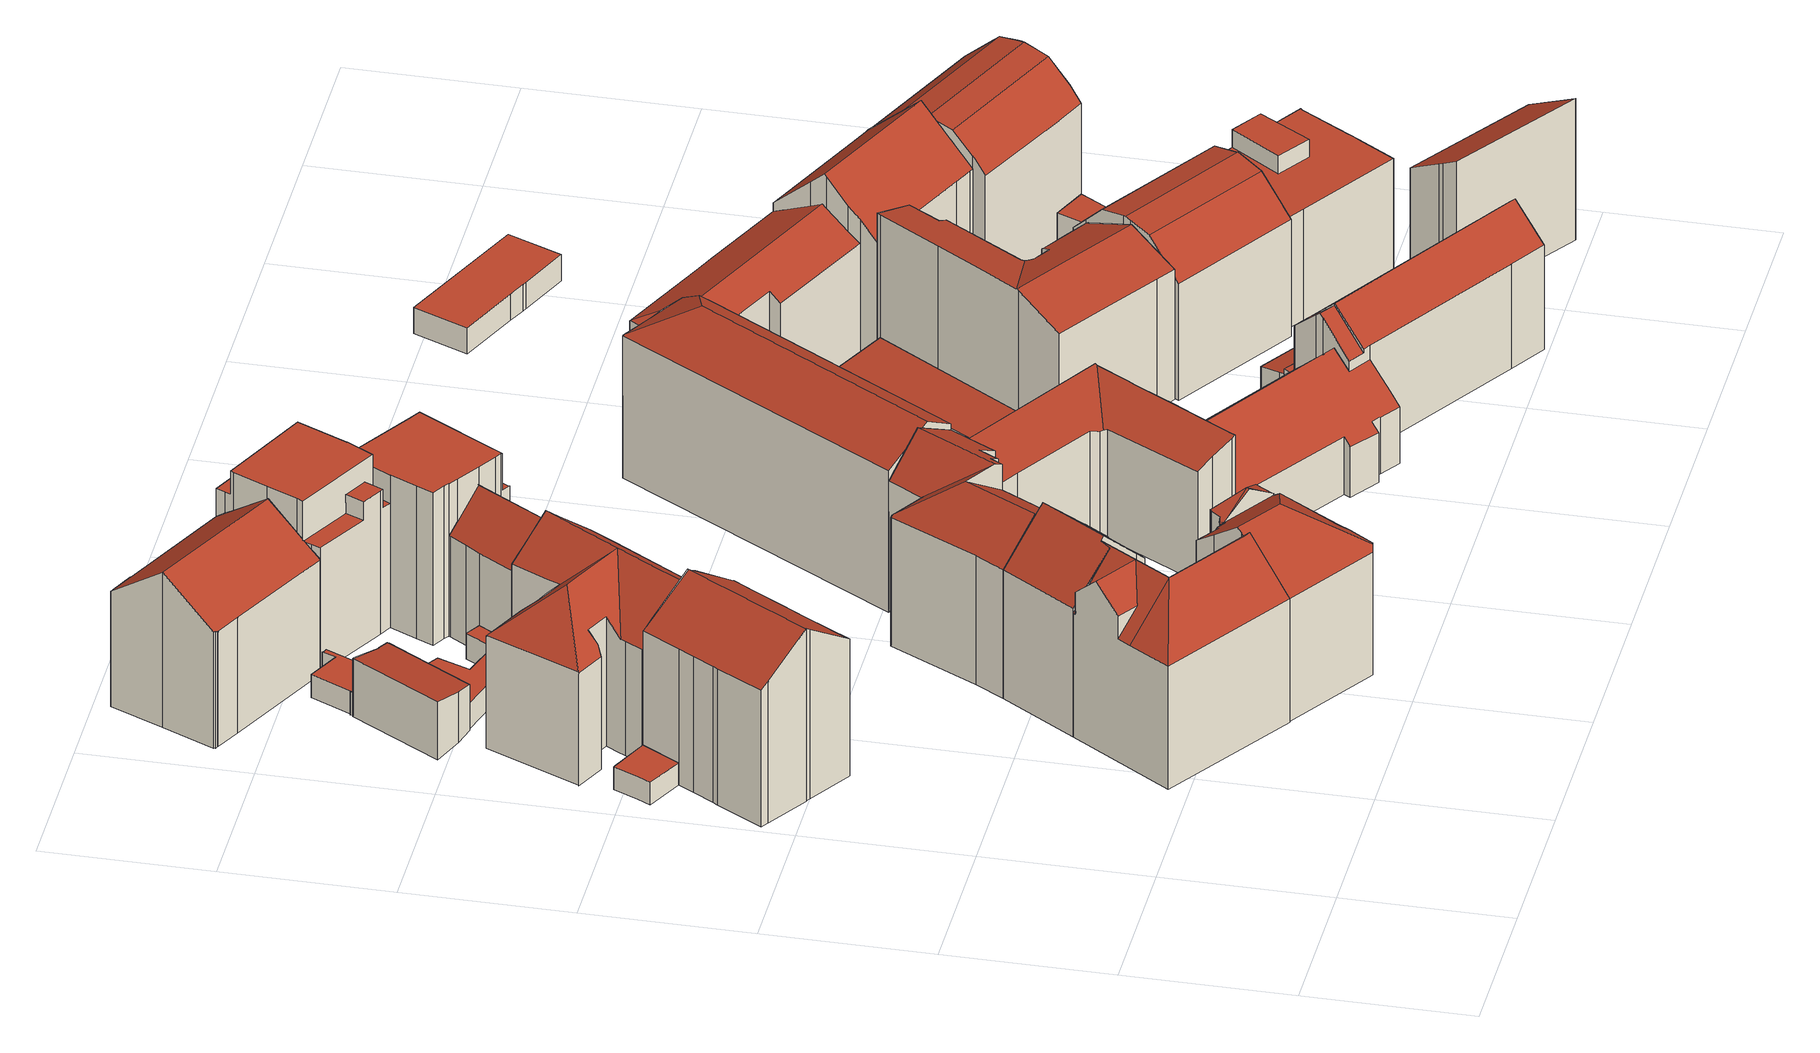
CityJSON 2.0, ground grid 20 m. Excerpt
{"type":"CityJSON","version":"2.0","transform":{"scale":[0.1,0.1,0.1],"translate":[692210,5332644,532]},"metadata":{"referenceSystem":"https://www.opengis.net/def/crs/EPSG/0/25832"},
"CityObjects":{
"building1":{"type":"Building","attributes":{"Gemeindeschluessel":"09162000","HoeheDach":"536.441","HoeheGrund":"533.520","Methode":"1000","NiedrigsteTraufeDesGebaeudes":"536.441","Geometrietyp2DReferenz":"3000","function":"31001_2000","roofType":"1000","measuredHeight":2.92},"geometry":[{"type":"MultiSurface","lod":"2","boundaries":[[[0,1,2,3]],[[2,1,4,5,6,7]],[[7,6,5,8,9,10]],[[3,10,9,8,11,0]],[[4,1,0,11,8,5]],[[3,2,7,10]]],"semantics":{"surfaces":[{"type":"WallSurface"},{"type":"RoofSurface"},{"type":"GroundSurface"}],"values":[0,1,0,2,0,0]}}]},
"building2":{"type":"Building","attributes":{"Gemeindeschluessel":"09162000","HoeheDach":"555.817","HoeheGrund":"533.530","Methode":"1000","NiedrigsteTraufeDesGebaeudes":"550.987","Geometrietyp2DReferenz":"3000","function":"31001_9998","roofType":"3100","measuredHeight":22.29,"storeysAboveGround":6},"geometry":[{"type":"MultiSurface","lod":"2","boundaries":[[[12,13,14,15]],[[16,17,18,19,20,21,22,23,24,12,15,25,3,0,26,27,28,29,30,31,32,33]],[[34,35,36,30,29,28,27,37]],[[23,38,39,24]],[[40,41,42,43,44,45,46,47,48,36,35,49]],[[24,39,13,12]],[[30,36,48,31]],[[17,16,33,46,45,44]],[[22,21,40,49,38,23]],[[20,41,40,21]],[[19,42,41,20]],[[38,49,35,34,37,50,51,52,53,14,13,39]],[[47,46,33,32,31,48]],[[15,14,53,25]],[[17,44,43,18]],[[3,52,51,0]],[[50,37,27,26,0,51]],[[25,53,52,3]],[[18,43,42,19]]],"semantics":{"surfaces":[{"type":"WallSurface"},{"type":"GroundSurface"},{"type":"RoofSurface"}],"values":[0,1,0,0,2,0,0,0,0,0,0,2,0,0,0,0,0,0,0]}}]},
"building3":{"type":"Building","attributes":{"Gemeindeschluessel":"09162000","HoeheDach":"555.339","HoeheGrund":"533.530","Methode":"2000","NiedrigsteTraufeDesGebaeudes":"549.360","Geometrietyp2DReferenz":"3000","function":"31001_9998","roofType":"3100","measuredHeight":21.81,"storeysAboveGround":4},"geometry":[{"type":"MultiSurface","lod":"2","boundaries":[[[54,55,56,57,58,59]],[[60,61,56,55]],[[62,63,64,65,66]],[[67,68,69,70,71,72,73,60,55,54,74,75,76,77,78,79]],[[59,58,80]],[[58,57,81,80]],[[82,83,84,85,86,87,88,89,90,91,65]],[[72,84,83,73]],[[71,85,84,72]],[[92,93,94,95,96,97,98,81,65,64,63,99]],[[54,59,98,97,74]],[[67,99,63,68]],[[86,100,87]],[[75,96,95,76]],[[76,95,94,77]],[[78,93,92,79]],[[88,87,100,101]],[[68,63,62,69]],[[74,97,96,75]],[[65,91,66]],[[69,62,66,70]],[[77,94,93,78]],[[80,81,98,59]],[[89,102,90]],[[92,99,67,79]],[[82,65,81,57,56,61]],[[70,66,91,90,102,101,100,86,85,71]],[[89,88,101,102]],[[60,73,83,82,61]]],"semantics":{"surfaces":[{"type":"WallSurface"},{"type":"RoofSurface"},{"type":"GroundSurface"}],"values":[0,0,1,2,1,0,1,0,0,1,0,0,0,0,0,0,1,0,0,1,0,0,0,0,0,1,0,1,0]}}]},
"building4":{"type":"Building","attributes":{"Gemeindeschluessel":"09162000","HoeheDach":"553.678","HoeheGrund":"533.370","Methode":"2000","NiedrigsteTraufeDesGebaeudes":"547.894","Geometrietyp2DReferenz":"3000","function":"31001_1000","roofType":"3100","measuredHeight":20.31,"storeysAboveGround":4},"geometry":[{"type":"MultiSurface","lod":"2","boundaries":[[[103,104,105,106,107,108,109,110]],[[111,112,113]],[[114,115,116,117]],[[118,119,120,121]],[[122,123,103,110]],[[124,125,119,118,126,127]],[[111,128,129,130,131,132,116,115,133,134,112]],[[135,136,137,138,139,140]],[[140,139,123,122]],[[141,142,143,144]],[[145,146,147,148,121,120]],[[149,113,112,134,133,150,151,152,153]],[[154,155,156,157]],[[144,143,158,159]],[[138,160,129,105,104,103,123,139]],[[141,161,162,163,157,156,164,165,166,142]],[[117,116,132,167]],[[137,168,158,143,142,166,165,164,156,155,146,145,169,129,160,138]],[[159,158,168,170]],[[170,168,137,136]],[[171,172,173,174]],[[163,162,161,141,144,159,170,136,135,140,122,110,109,108,107,175,176,171,174,153,152,151,150,114,117,167,177,127,126,118,121,148,147,154,157]],[[129,169,145,120,119,125,124,130]],[[175,107,106,178,179,176]],[[176,179,172,171]],[[174,173,149,153]],[[131,130,124,127,177,167,132]],[[147,146,155,154]],[[150,133,115,114]],[[173,172,179,178,106,105,129,128,111,113,149]]],"semantics":{"surfaces":[{"type":"WallSurface"},{"type":"RoofSurface"},{"type":"GroundSurface"}],"values":[0,1,0,0,0,0,1,0,0,0,0,0,0,0,1,0,0,1,0,0,0,2,1,0,0,0,0,0,0,1]}}]},
"building5":{"type":"Building","attributes":{"Gemeindeschluessel":"09162000","HoeheDach":"555.750","HoeheGrund":"533.550","Methode":"2000","NiedrigsteTraufeDesGebaeudes":"549.594","Geometrietyp2DReferenz":"3000","function":"31001_1000","roofType":"3100","measuredHeight":22.2,"storeysAboveGround":4},"geometry":[{"type":"MultiSurface","lod":"2","boundaries":[[[180,181,182,183,184,185]],[[186,187,188,189,190,191]],[[188,187,182,181]],[[192,191,190,193,194,195]],[[196,197,184,183,182,187,186,191,192,198]],[[199,60,196,198,200,73]],[[201,197,196,60]],[[202,200,198,192,195,203,204]],[[73,200,202,72]],[[71,204,203,205]],[[185,184,197,201]],[[181,180,185,201,60,199,73,72,71,205,194,193,190,189,188]],[[72,202,204,71]],[[205,203,195,194]]],"semantics":{"surfaces":[{"type":"WallSurface"},{"type":"RoofSurface"},{"type":"GroundSurface"}],"values":[0,0,0,0,1,0,0,1,0,0,0,2,0,0]}}]},
"building6":{"type":"Building","attributes":{"Gemeindeschluessel":"09162000","HoeheDach":"540.713","HoeheGrund":"533.200","Methode":"1000","NiedrigsteTraufeDesGebaeudes":"539.054","Geometrietyp2DReferenz":"3000","function":"31001_2000","roofType":"2100","measuredHeight":7.51},"geometry":[{"type":"MultiSurface","lod":"2","boundaries":[[[206,207,208,209]],[[210,211,212,213]],[[209,208,214,215]],[[215,214,211,210]],[[216,217,207,206]],[[218,219,220,221]],[[213,212,219,218]],[[222,217,216,223,224,225]],[[226,225,224,227]],[[221,220,226,227]],[[220,219,212,211,214,208,207,217,222,225,226]],[[210,213,218,221,227,224,223,216,206,209,215]]],"semantics":{"surfaces":[{"type":"WallSurface"},{"type":"RoofSurface"},{"type":"GroundSurface"}],"values":[0,0,0,0,0,0,0,0,0,0,1,2]}}]},
"building7":{"type":"Building","attributes":{"Gemeindeschluessel":"09162000","HoeheDach":"537.247","HoeheGrund":"533.440","Methode":"1000","NiedrigsteTraufeDesGebaeudes":"535.974","Geometrietyp2DReferenz":"3000","function":"31001_2000","roofType":"2100","measuredHeight":3.81},"geometry":[{"type":"MultiSurface","lod":"2","boundaries":[[[167,117,114,228,118,127]],[[127,229,230,167]],[[117,231,232,114]],[[118,233,229,127]],[[228,234,233,118]],[[114,232,234,228]],[[229,233,234,232,231,230]],[[167,230,231,117]]],"semantics":{"surfaces":[{"type":"GroundSurface"},{"type":"WallSurface"},{"type":"RoofSurface"}],"values":[0,1,1,1,1,1,2,1]}}]},
"building8":{"type":"Building","attributes":{"Gemeindeschluessel":"09162000","HoeheDach":"555.130","HoeheGrund":"533.575","Methode":"2000","NiedrigsteTraufeDesGebaeudes":"549.208","Geometrietyp2DReferenz":"3000","function":"31001_1000","roofType":"3200","measuredHeight":21.55,"storeysAboveGround":4},"geometry":[{"type":"MultiSurface","lod":"2","boundaries":[[[235,62,236,237]],[[238,239,240,241,242]],[[243,244,245,246]],[[246,247,243]],[[248,249,250]],[[251,252,253,254]],[[238,242,255,256]],[[257,258,259,260,261]],[[262,263,62,235]],[[250,249,264,255,242,241]],[[265,248,250,266]],[[263,267,268,260,259,236,62]],[[269,270,271,272]],[[273,274,252,251]],[[237,236,259,258]],[[275,264,249,248,265,276,277,278,279]],[[262,235,237,258,257,273,251,254,269,272,280,281,282,239,238,256,275,279,283,284]],[[279,278,285,283]],[[256,255,264,275]],[[257,261,274,273]],[[254,253,270,269]],[[262,284,286,267,263]],[[250,241,240,287,244,243]],[[282,287,240,239]],[[243,247,288,271,270,253,252,274,261,260,268,277,276]],[[283,285,286,284]],[[281,280,288,247,246,245]],[[266,250,243]],[[272,271,288,280]],[[282,281,245,244,287]],[[267,286,285,278,277,268]],[[243,276,265,266]]],"semantics":{"surfaces":[{"type":"WallSurface"},{"type":"RoofSurface"},{"type":"GroundSurface"}],"values":[0,0,1,0,1,0,0,0,0,1,1,1,0,0,0,0,2,0,0,0,0,0,1,0,1,0,0,1,0,0,1,0]}}]},
"building9":{"type":"Building","attributes":{"Gemeindeschluessel":"09162000","HoeheDach":"536.705","HoeheGrund":"533.359","Methode":"1000","NiedrigsteTraufeDesGebaeudes":"536.705","Geometrietyp2DReferenz":"3000","function":"31001_2000","roofType":"1000","measuredHeight":3.35},"geometry":[{"type":"MultiSurface","lod":"2","boundaries":[[[121,289,290,118]],[[228,291,292,293]],[[290,289,294,295,296,297,298,299,292,291]],[[300,297,296,301]],[[290,291,228,118]],[[121,118,228,293,302,303,300,301,304,305]],[[292,299,302,293]],[[304,295,294,305]],[[294,289,121,305]],[[296,295,304,301]],[[298,297,300,303]],[[302,299,298,303]]],"semantics":{"surfaces":[{"type":"WallSurface"},{"type":"RoofSurface"},{"type":"GroundSurface"}],"values":[0,0,1,0,0,2,0,0,0,0,0,0]}}]},
"building10":{"type":"Building","attributes":{"Gemeindeschluessel":"09162000","HoeheDach":"536.260","HoeheGrund":"533.261","Methode":"2000","NiedrigsteTraufeDesGebaeudes":"536.260","Geometrietyp2DReferenz":"3000","function":"31001_2000","roofType":"1000","measuredHeight":3,"storeysAboveGround":1},"geometry":[{"type":"MultiSurface","lod":"2","boundaries":[[[306,307,308,309]],[[310,311,312,313]],[[314,315,307,306]],[[316,317,311,310]],[[318,319,320,314,306,309,321,322,316,310,313]],[[309,308,323,321]],[[318,324,325,319]],[[312,311,317,326,323,308,307,315,327,325,324]],[[319,325,327,320]],[[313,312,324,318]],[[321,323,326,322]],[[320,327,315,314]],[[322,326,317,316]]],"semantics":{"surfaces":[{"type":"WallSurface"},{"type":"GroundSurface"},{"type":"RoofSurface"}],"values":[0,0,0,0,1,0,0,2,0,0,0,0,0]}}]},
"building11":{"type":"Building","attributes":{"Gemeindeschluessel":"09162000","HoeheDach":"552.970","HoeheGrund":"533.009","Methode":"2000","NiedrigsteTraufeDesGebaeudes":"547.846","Geometrietyp2DReferenz":"3000","function":"31001_9998","roofType":"3100","measuredHeight":19.96,"storeysAboveGround":4},"geometry":[{"type":"MultiSurface","lod":"2","boundaries":[[[328,329,330,331]],[[332,333,334,335]],[[336,337,338,339]],[[340,341,333,332]],[[334,342,335]],[[331,330,343,344]],[[335,342,345,346]],[[347,348,349,350]],[[340,332,335,346,328,331,344,351,337,336,352,353,354,355,356,347,350,357]],[[358,353,352,359]],[[355,360,361,356]],[[353,358,362,354]],[[346,345,329,328]],[[350,349,363,357]],[[356,361,348,347]],[[354,362,360,355]],[[344,343,364,351]],[[359,352,336,339]],[[351,364,338,337]],[[359,339,365,363,349,348,361,360,362,358]],[[340,357,363,365,341]],[[364,343,330,329,345,342,334,333,341,365,339,338]]],"semantics":{"surfaces":[{"type":"WallSurface"},{"type":"GroundSurface"},{"type":"RoofSurface"}],"values":[0,0,0,0,0,0,0,0,1,0,0,0,0,0,0,0,0,0,0,2,0,2]}}]},
"building12":{"type":"Building","attributes":{"Gemeindeschluessel":"09162000","HoeheDach":"554.930","HoeheGrund":"533.460","Methode":"2000","NiedrigsteTraufeDesGebaeudes":"550.078","Geometrietyp2DReferenz":"3000","function":"31001_1000","roofType":"3100","measuredHeight":21.47,"storeysAboveGround":6},"geometry":[{"type":"MultiSurface","lod":"2","boundaries":[[[366,367,368,369,370]],[[371,372,373,374]],[[375,376,377,373,372,378,379,380]],[[379,381,367,366,380]],[[382,383,384,190]],[[382,385,377,376,386,383]],[[387,386,376,375]],[[375,380,366,370]],[[369,368,388,389,390]],[[391,392,389,388]],[[371,374,385,382,190,194,205,391,388,368,367,381,393]],[[372,371,393,378]],[[374,373,377,385]],[[394,387,390,389,392,203]],[[205,194,395,394,203]],[[369,390,387,375,370]],[[190,384,395,194]],[[381,379,378,393]],[[205,203,392,391]],[[387,394,395,384,383,386]]],"semantics":{"surfaces":[{"type":"WallSurface"},{"type":"RoofSurface"},{"type":"GroundSurface"}],"values":[0,0,1,0,0,0,0,1,0,0,2,0,0,1,0,1,0,0,0,1]}}]},
"building13":{"type":"Building","attributes":{"Gemeindeschluessel":"09162000","HoeheDach":"535.898","HoeheGrund":"533.520","Methode":"1000","NiedrigsteTraufeDesGebaeudes":"535.898","Geometrietyp2DReferenz":"3000","function":"31001_2000","roofType":"1000","measuredHeight":2.38},"geometry":[{"type":"MultiSurface","lod":"2","boundaries":[[[396,397,398,399,400,401]],[[402,403,401,400,404,405]],[[406,407,408,405,404,400,399,398]],[[409,410,411,397,396,401,403,402]],[[408,407,410,409,402,405]],[[407,406,398,397,411,410]]],"semantics":{"surfaces":[{"type":"WallSurface"},{"type":"GroundSurface"},{"type":"RoofSurface"}],"values":[0,0,1,2,0,0]}}]},
"building14":{"type":"Building","attributes":{"Gemeindeschluessel":"09162000","HoeheDach":"550.593","HoeheGrund":"533.227","Methode":"2000","NiedrigsteTraufeDesGebaeudes":"545.898","Geometrietyp2DReferenz":"3000","function":"31001_9998","roofType":"3100","measuredHeight":17.37,"storeysAboveGround":4},"geometry":[{"type":"MultiSurface","lod":"2","boundaries":[[[412,413,414,415]],[[415,414,416,417]],[[418,419,420,421]],[[417,416,422,423]],[[412,424,425,426,413]],[[427,428,429,430]],[[431,418,421,432,427,430,433,434,424,412,415,417,423,435,436]],[[437,438,439,422,416,414,413,426,440]],[[423,422,439,435]],[[437,431,436,438]],[[430,429,441,433]],[[432,442,428,427]],[[433,441,443,434]],[[440,419,418,431,437]],[[420,419,440,426,425,443,441,429,428,442]],[[435,439,438,436]],[[421,420,442,432]],[[434,443,425,424]]],"semantics":{"surfaces":[{"type":"WallSurface"},{"type":"GroundSurface"},{"type":"RoofSurface"}],"values":[0,0,0,0,0,0,1,2,0,0,0,0,0,0,2,0,0,0]}}]},
"building15":{"type":"Building","attributes":{"Gemeindeschluessel":"09162000","HoeheDach":"537.370","HoeheGrund":"533.540","Methode":"2000","NiedrigsteTraufeDesGebaeudes":"537.370","Geometrietyp2DReferenz":"3000","function":"31001_2000","roofType":"1000","measuredHeight":3.83},"geometry":[{"type":"MultiSurface","lod":"2","boundaries":[[[444,445,446,385,447,382]],[[385,446,448,374]],[[449,450,451,452,453,454,455,448,446,445,444]],[[371,455,454,393]],[[456,457,458,382,447,385,374,371,393,459,460]],[[374,448,455,371]],[[457,456,460,452,451,450]],[[453,452,460,459,393,454]],[[458,457,450,449,444,382]]],"semantics":{"surfaces":[{"type":"WallSurface"},{"type":"RoofSurface"},{"type":"GroundSurface"}],"values":[0,0,1,0,2,0,0,0,0]}}]},
"building16":{"type":"Building","attributes":{"Gemeindeschluessel":"09162000","HoeheDach":"535.217","HoeheGrund":"533.712","Methode":"1000","NiedrigsteTraufeDesGebaeudes":"535.217","Geometrietyp2DReferenz":"3000","function":"51009_1610","roofType":"1000","measuredHeight":1.5},"geometry":[{"type":"MultiSurface","lod":"2","boundaries":[[[461,462,463,464]],[[465,466,467,468]],[[464,463,469,470]],[[470,471,472,473,465,468,461,464]],[[470,469,474,471]],[[472,475,476,473]],[[473,476,466,465]],[[471,474,475,472]],[[468,467,462,461]],[[463,462,467,466,476,475,474,469]]],"semantics":{"surfaces":[{"type":"WallSurface"},{"type":"GroundSurface"},{"type":"RoofSurface"}],"values":[0,0,0,1,0,0,0,0,0,2]}}]},
"building17":{"type":"Building","attributes":{"Gemeindeschluessel":"09162000","HoeheDach":"535.986","HoeheGrund":"533.590","Methode":"1000","NiedrigsteTraufeDesGebaeudes":"535.986","Geometrietyp2DReferenz":"3000","function":"31001_2000","roofType":"1000","measuredHeight":2.4},"geometry":[{"type":"MultiSurface","lod":"2","boundaries":[[[477,478,479,480]],[[481,482,479,478]],[[483,482,481,484]],[[483,484,477,480]],[[482,483,480,479]],[[484,481,478,477]]],"semantics":{"surfaces":[{"type":"GroundSurface"},{"type":"WallSurface"},{"type":"RoofSurface"}],"values":[0,1,2,1,1,1]}}]},
"building18":{"type":"Building","attributes":{"Gemeindeschluessel":"09162000","HoeheDach":"554.460","HoeheGrund":"533.170","Methode":"2000","NiedrigsteTraufeDesGebaeudes":"548.140","Geometrietyp2DReferenz":"3000","function":"31001_1000","roofType":"1000","measuredHeight":21.29,"storeysAboveGround":7},"geometry":[{"type":"MultiSurface","lod":"2","boundaries":[[[415,485,486,412]],[[424,487,488,434]],[[489,490,491,492,493]],[[494,495,496,497]],[[498,499,500,501,502]],[[503,504,505,506]],[[503,507,508,509,510,504]],[[511,512,501,500,513,514]],[[515,516,517,518]],[[519,520,521,522]],[[417,415,412,424,434,519,522,523,494,497,524,525,512,511,526,507,503,506,527,528,529,530,531,532,533,534,423]],[[532,492,491,533]],[[534,490,489,423]],[[492,535,536,493]],[[525,502,501,512]],[[434,488,520,519]],[[511,514,537,526]],[[531,538,535,492,532]],[[530,529,539,540,541,538,531]],[[498,542,543,499]],[[541,540,544,545]],[[526,537,508,507]],[[515,546,545,516]],[[547,548,549,543,542]],[[506,505,550,527]],[[412,486,487,424]],[[529,528,551,552,553,539]],[[525,524,547,542,498,502]],[[417,423,489,493,536,554]],[[527,550,551,528]],[[524,497,496,546,515,518,548,547]],[[544,540,539,553,509,508,537,514,513]],[[510,509,553,552]],[[552,551,550,505,504,510]],[[523,555,495,494]],[[544,513,500,499,543,549,517,516,545]],[[417,554,485,415]],[[517,549,548,518]],[[541,545,546,496,495,555,521,520,488,487,486,485,554,536,535,538]],[[522,521,555,523]],[[533,491,490,534]]],"semantics":{"surfaces":[{"type":"WallSurface"},{"type":"RoofSurface"},{"type":"GroundSurface"}],"values":[0,0,1,0,1,0,0,0,1,0,2,0,0,0,0,0,0,0,0,0,0,0,0,1,0,0,0,0,0,0,0,1,0,1,0,0,0,0,1,0,0]}}]},
"building19":{"type":"Building","attributes":{"Gemeindeschluessel":"09162000","HoeheDach":"549.598","HoeheGrund":"533.346","Methode":"2000","NiedrigsteTraufeDesGebaeudes":"547.356","Geometrietyp2DReferenz":"3000","function":"31001_1000","roofType":"2100","measuredHeight":16.25},"geometry":[{"type":"MultiSurface","lod":"2","boundaries":[[[556,557,558,559]],[[560,561,562,563]],[[564,565,566,567,568]],[[567,566,569,570]],[[571,572,557,556]],[[573,574,570,569]],[[559,558,575,576]],[[577,578,579,575,558,557,572,564,568,580]],[[581,582,583,584,585,560,563,586,573,569,566,565,571,556,559,576,587,588,589]],[[585,590,561,560]],[[591,583,582,592]],[[584,593,590,585]],[[586,594,574,573]],[[581,595,592,582]],[[577,589,588,578]],[[576,575,579,587]],[[581,589,577,580,595]],[[583,591,593,584]],[[567,570,574,594,562,561,590,593,591,592,595,580,568]],[[563,562,594,586]],[[587,579,578,588]],[[565,564,572,571]]],"semantics":{"surfaces":[{"type":"WallSurface"},{"type":"RoofSurface"},{"type":"GroundSurface"}],"values":[0,0,0,0,0,0,0,1,2,0,0,0,0,0,0,0,0,0,1,0,0,0]}}]},
"building20":{"type":"Building","attributes":{"Gemeindeschluessel":"09162000","HoeheDach":"554.970","HoeheGrund":"533.232","Methode":"2000","NiedrigsteTraufeDesGebaeudes":"551.458","Geometrietyp2DReferenz":"3000","function":"31001_9998","roofType":"3200","measuredHeight":21.74,"storeysAboveGround":6},"geometry":[{"type":"MultiSurface","lod":"2","boundaries":[[[596,597,598,599,600,601]],[[602,603,604,605]],[[606,607,608,599,598]],[[601,609,610,611,596]],[[612,613,610,609]],[[606,614,611,610,613,602,605,607]],[[600,599,608,604,603,615]],[[596,611,614,597]],[[615,603,602,613,612]],[[606,598,597,614]],[[612,609,601,600,615]],[[605,604,608,607]]],"semantics":{"surfaces":[{"type":"RoofSurface"},{"type":"WallSurface"},{"type":"GroundSurface"}],"values":[0,1,1,1,1,2,0,1,1,1,0,1]}}]},
"building21":{"type":"Building","attributes":{"Gemeindeschluessel":"09162000","HoeheDach":"536.613","HoeheGrund":"533.285","Methode":"2000","NiedrigsteTraufeDesGebaeudes":"536.058","Geometrietyp2DReferenz":"3000","function":"31001_2000","roofType":"1000","measuredHeight":3.33},"geometry":[{"type":"MultiSurface","lod":"2","boundaries":[[[616,617,618,619]],[[620,621,622,623]],[[619,618,624,625]],[[626,627,621,620]],[[623,622,617,616]],[[625,624,628,629]],[[629,628,627,626]],[[626,620,623,616,619,625,629]],[[628,624,618,617,622,621,627]]],"semantics":{"surfaces":[{"type":"WallSurface"},{"type":"GroundSurface"},{"type":"RoofSurface"}],"values":[0,0,0,0,0,0,0,1,2]}}]},
"building22":{"type":"Building","attributes":{"Gemeindeschluessel":"09162000","HoeheDach":"546.696","HoeheGrund":"533.300","Methode":"2000","NiedrigsteTraufeDesGebaeudes":"539.712","Geometrietyp2DReferenz":"3000","function":"31001_9998","roofType":"3100","measuredHeight":13.4,"storeysAboveGround":2},"geometry":[{"type":"MultiSurface","lod":"2","boundaries":[[[630,631,632,633,634,635]],[[636,637,638,639,640,641]],[[642,643,644,645,646,647]],[[648,649,636,641]],[[650,651,652,653]],[[652,651,654,646,645,644,655,656,657,658,630,635,637,636,649]],[[659,660,633,632,631,661,662,663,664,643,642,647,665,650,653,648,641,640,639,666,667,668,669]],[[635,634,670,671,672,673,674,675,638,637]],[[662,657,656,663]],[[660,670,634,633]],[[673,672,669,668,667,674]],[[647,646,654,665]],[[665,654,651,650]],[[664,655,644,643]],[[660,659,669,672,671,670]],[[663,656,655,664]],[[639,638,675,666]],[[658,657,662,661,631,630]],[[653,652,649,648]],[[666,675,674,667]]],"semantics":{"surfaces":[{"type":"WallSurface"},{"type":"RoofSurface"},{"type":"GroundSurface"}],"values":[0,0,0,0,0,1,2,1,0,0,0,0,0,0,0,0,0,0,0,0]}}]},
"building23":{"type":"Building","attributes":{"Gemeindeschluessel":"09162000","HoeheDach":"536.710","HoeheGrund":"533.261","Methode":"2000","NiedrigsteTraufeDesGebaeudes":"536.710","Geometrietyp2DReferenz":"3000","function":"31001_2000","roofType":"1000","measuredHeight":3.45},"geometry":[{"type":"MultiSurface","lod":"2","boundaries":[[[676,677,678,679]],[[680,681,682,683]],[[684,685,686,687]],[[688,689,690,691]],[[692,693,694,695]],[[695,694,677,676]],[[683,682,696,697]],[[685,684,698,699]],[[700,701,702,703]],[[703,702,704,705]],[[706,707,701,700]],[[698,684,687,688,691,708,709,692,695,676,679,680,683,697,706,700,703,705]],[[691,690,710,708]],[[708,710,711,709]],[[697,696,707,706]],[[679,678,681,680]],[[705,704,699,698]],[[709,711,693,692]],[[685,699,704,702,701,707,696,682,681,678,677,694,693,711,710,690,689,686]],[[687,686,689,688]]],"semantics":{"surfaces":[{"type":"WallSurface"},{"type":"GroundSurface"},{"type":"RoofSurface"}],"values":[0,0,0,0,0,0,0,0,0,0,0,1,0,0,0,0,0,0,2,0]}}]},
"building24":{"type":"Building","attributes":{"Gemeindeschluessel":"09162000","HoeheDach":"536.816","HoeheGrund":"533.180","Methode":"1000","NiedrigsteTraufeDesGebaeudes":"535.920","Geometrietyp2DReferenz":"3000","function":"31001_2000","roofType":"1000","measuredHeight":3.64},"geometry":[{"type":"MultiSurface","lod":"2","boundaries":[[[712,713,714,715]],[[712,716,717,713]],[[718,717,716,719]],[[715,714,718,719]],[[717,718,714,713]],[[715,719,716,712]]],"semantics":{"surfaces":[{"type":"WallSurface"},{"type":"RoofSurface"},{"type":"GroundSurface"}],"values":[0,0,0,0,1,2]}}]},
"building25":{"type":"Building","attributes":{"Gemeindeschluessel":"09162000","HoeheDach":"552.598","HoeheGrund":"533.010","Methode":"1000","NiedrigsteTraufeDesGebaeudes":"549.636","Geometrietyp2DReferenz":"3000","function":"31001_9998","roofType":"3100","measuredHeight":19.59},"geometry":[{"type":"MultiSurface","lod":"2","boundaries":[[[720,721,722,723]],[[723,722,724,725]],[[726,727,728,729,730,731]],[[732,733,721,720]],[[727,726,734,735,736,737,738,739,740,741,742,743,732,720,723,725,744,745,746,747,748,749,750,751,752,753,754,755,728]],[[747,746,745,756,757,758]],[[759,760,761,762,733,732,743,742,741,740]],[[763,764,749,748,747,758]],[[754,765,766,755]],[[749,764,767,750]],[[755,766,729,728]],[[739,768,759,740]],[[769,770,752,751,750,767]],[[744,771,756,745]],[[725,724,771,744]],[[772,773,774,731,730,729,766,765,775,770,769,767,764,763,761,760]],[[736,735,734,774,773,776]],[[726,731,774,734]],[[738,737,777,778,768,739]],[[736,776,777,737]],[[763,758,757,756,771,724,722,721,733,762,761]],[[770,775,765,754,753,752]],[[778,777,776,773,772,760,759,768]]],"semantics":{"surfaces":[{"type":"WallSurface"},{"type":"GroundSurface"},{"type":"RoofSurface"}],"values":[0,0,0,0,1,0,0,0,0,0,0,0,0,0,0,2,0,0,0,0,2,0,2]}}]},
"building26":{"type":"Building","attributes":{"Gemeindeschluessel":"09162000","HoeheDach":"550.550","HoeheGrund":"532.980","Methode":"2000","NiedrigsteTraufeDesGebaeudes":"537.095","Geometrietyp2DReferenz":"3000","function":"31001_9998","roofType":"3100","measuredHeight":17.57,"storeysAboveGround":3},"geometry":[{"type":"MultiSurface","lod":"2","boundaries":[[[779,780,781,782]],[[783,784,785,786]],[[787,788,789,790]],[[791,792,793,783,786,794,795,787,790,796,797,798,799,800,801,802,803]],[[800,804,805,801]],[[792,806,807,793]],[[779,782,808]],[[779,809,789,788,780]],[[791,803,810,811,812,813]],[[796,790,789,809,814]],[[783,793,807,815,784]],[[786,785,816,794]],[[817,818,819,820]],[[799,798,821,822,823,824]],[[820,825,826,817]],[[791,813,806,792]],[[827,816,785,784,815,782,781]],[[815,807,806,813,812,822,821,828,819,808,782]],[[799,824,804,800]],[[779,808,819,818,814,809]],[[801,805,829,802]],[[802,829,810,803]],[[820,819,828,825]],[[797,796,814,818,817,826]],[[811,810,829,805,804,824,823]],[[798,797,826,825,828,821]],[[787,795,827,781,780,788]],[[823,822,812,811]],[[794,816,827,795]]],"semantics":{"surfaces":[{"type":"WallSurface"},{"type":"GroundSurface"},{"type":"RoofSurface"}],"values":[0,0,0,1,0,0,0,2,0,0,0,0,0,0,2,0,2,2,0,2,0,0,0,0,2,0,0,0,0]}}]},
"building27":{"type":"Building","attributes":{"Gemeindeschluessel":"09162000","HoeheDach":"551.120","HoeheGrund":"533.123","Methode":"2000","NiedrigsteTraufeDesGebaeudes":"537.132","Geometrietyp2DReferenz":"3000","function":"31001_9998","roofType":"3100","measuredHeight":18,"storeysAboveGround":5},"geometry":[{"type":"MultiSurface","lod":"2","boundaries":[[[830,831,832,833,834,835]],[[836,837,838,839,833,832,840,841]],[[842,840,832,831]],[[843,844,845,846]],[[847,848,849,850]],[[851,852,853,854]],[[854,853,855,856]],[[830,835,857,858,859,860,843,846,847,850,851,854,856,861,862,863,864,865,866,842,831]],[[864,863,867,838,837]],[[843,860,868,869,870,844]],[[845,844,870,839,838,867,871,872]],[[858,873,874,859]],[[861,875,876,862]],[[847,846,845,872,877,848]],[[833,839,869,868,874,873,878,834]],[[870,869,839]],[[836,865,864,837]],[[877,879,876,875,855,853,852,849,848]],[[850,849,852,851]],[[857,878,873,858]],[[865,836,841,866]],[[877,872,871,879]],[[835,834,878,857]],[[859,874,868,860]],[[866,841,840,842]],[[856,855,875,861]],[[863,862,876,879,871,867]]],"semantics":{"surfaces":[{"type":"WallSurface"},{"type":"RoofSurface"},{"type":"GroundSurface"}],"values":[0,1,0,0,0,0,0,2,0,0,1,0,0,0,1,0,0,1,0,0,0,0,0,0,0,0,0]}}]},
"building28":{"type":"Building","attributes":{"Gemeindeschluessel":"09162000","HoeheDach":"553.230","HoeheGrund":"533.070","Methode":"2000","NiedrigsteTraufeDesGebaeudes":"548.129","Geometrietyp2DReferenz":"3000","function":"31001_9998","roofType":"3100","measuredHeight":20.16},"geometry":[{"type":"MultiSurface","lod":"2","boundaries":[[[880,881,882,883,884,885]],[[886,887,888,889,890]],[[882,881,880,891,892,893,894,895,896,897,898,899,900,901,902,903,904,905,906]],[[907,908,909,902,901,900]],[[889,888,907,900,899,898]],[[894,910,911,895]],[[902,909,912,903]],[[893,913,910,894]],[[914,915,916,906,905,904,903,912]],[[913,893,892,891,880,885,887,886]],[[910,913,886,890,917,911]],[[917,890,889,898,897,896]],[[882,906,916,883]],[[887,885,884,908,907,888]],[[895,911,917,896]],[[884,883,916,915,914,912,909,908]]],"semantics":{"surfaces":[{"type":"WallSurface"},{"type":"RoofSurface"},{"type":"GroundSurface"}],"values":[0,1,2,0,0,0,0,0,0,0,1,0,0,1,0,1]}}]},
"building29":{"type":"Building","attributes":{"Gemeindeschluessel":"09162000","HoeheDach":"555.126","HoeheGrund":"533.100","Methode":"1000","NiedrigsteTraufeDesGebaeudes":"548.816","Geometrietyp2DReferenz":"3000","function":"31001_9998","roofType":"3100","measuredHeight":22.03,"storeysAboveGround":4},"geometry":[{"type":"MultiSurface","lod":"2","boundaries":[[[918,919,920,921,922,923,924,925,926,927,928]],[[925,924,929,930,931,830]],[[932,920,919,933]],[[857,927,926,934]],[[935,923,922,936]],[[936,922,921,937]],[[938,939,940,941]],[[937,921,920,932]],[[935,942,943,923]],[[842,944,939,938]],[[935,936,937,932,933,945,946,857,934,830,931,930,842,938,941,942]],[[946,928,927,857]],[[930,929,944,842]],[[923,943,940,939,944,929,924]],[[941,940,943,942]],[[934,926,925,830]],[[945,933,919,918,928,946]]],"semantics":{"surfaces":[{"type":"RoofSurface"},{"type":"WallSurface"},{"type":"GroundSurface"}],"values":[0,1,1,1,1,1,1,1,1,1,2,1,1,0,1,1,1]}}]},
"building30":{"type":"Building","attributes":{"Gemeindeschluessel":"09162000","HoeheDach":"549.740","HoeheGrund":"533.103","Methode":"2000","NiedrigsteTraufeDesGebaeudes":"547.350","Geometrietyp2DReferenz":"3000","function":"31001_9998","roofType":"1000","measuredHeight":16.64},"geometry":[{"type":"MultiSurface","lod":"2","boundaries":[[[947,948,949,950]],[[951,952,953,954]],[[893,955,956,880]],[[957,958,955,893]],[[882,959,960,961]],[[962,963,964,965]],[[966,962,965,967]],[[958,953,952,949,948,968,969,966,967,970,960,959,956,955]],[[880,956,959,882]],[[954,953,958,957]],[[961,971,947,950,951,954,957,893,880,882]],[[950,949,952,951]],[[969,963,962,966]],[[967,965,964,970]],[[971,968,948,947]],[[961,960,970,964,963,969,968,971]]],"semantics":{"surfaces":[{"type":"WallSurface"},{"type":"RoofSurface"},{"type":"GroundSurface"}],"values":[0,0,0,0,0,1,0,1,0,0,2,0,0,0,0,0]}}]},
"building31":{"type":"Building","attributes":{"Gemeindeschluessel":"09162000","HoeheDach":"536.402","HoeheGrund":"533.030","Methode":"1000","NiedrigsteTraufeDesGebaeudes":"536.402","Geometrietyp2DReferenz":"3000","function":"31001_9998","roofType":"1000","measuredHeight":3.37},"geometry":[{"type":"MultiSurface","lod":"2","boundaries":[[[972,973,974,975,976,977,978]],[[979,974,973,980]],[[981,977,976,982]],[[983,975,974,979]],[[984,981,982,983,979,980,985]],[[985,972,978,984]],[[982,976,975,983]],[[984,978,977,981]],[[980,973,972,985]]],"semantics":{"surfaces":[{"type":"RoofSurface"},{"type":"WallSurface"},{"type":"GroundSurface"}],"values":[0,1,1,1,2,1,1,1,1]}}]},
"building32":{"type":"Building","attributes":{"Gemeindeschluessel":"09162000","HoeheDach":"551.308","HoeheGrund":"533.040","Methode":"2000","NiedrigsteTraufeDesGebaeudes":"547.258","Geometrietyp2DReferenz":"3000","function":"31001_1000","roofType":"2100","measuredHeight":18.27},"geometry":[{"type":"MultiSurface","lod":"2","boundaries":[[[986,987,988,989]],[[803,990,991,992]],[[989,803,992,993,994,995,986]],[[987,986,995,996]],[[988,987,996,997,998,991,990]],[[998,997,996,995,994,993]],[[992,991,998,993]],[[989,988,990,803]]],"semantics":{"surfaces":[{"type":"WallSurface"},{"type":"GroundSurface"},{"type":"RoofSurface"}],"values":[0,0,1,0,2,0,0,0]}}]},
"building33":{"type":"Building","attributes":{"Gemeindeschluessel":"09162000","HoeheDach":"537.027","HoeheGrund":"533.000","Methode":"1000","NiedrigsteTraufeDesGebaeudes":"537.027","Geometrietyp2DReferenz":"3000","function":"31001_2000","roofType":"1000","measuredHeight":4.03},"geometry":[{"type":"MultiSurface","lod":"2","boundaries":[[[999,1000,1001,1002]],[[1003,1004,1005,1006]],[[1007,1003,1006,1008]],[[1000,1009,1010,1001]],[[1006,1005,1002,1001,1010,1011,1012,1008]],[[1013,1014,1012,1011]],[[1007,1014,1013,1009,1000,999,1004,1003]],[[1004,999,1002,1005]],[[1009,1013,1011,1010]],[[1014,1007,1008,1012]]],"semantics":{"surfaces":[{"type":"WallSurface"},{"type":"GroundSurface"},{"type":"RoofSurface"}],"values":[0,0,0,0,1,0,2,0,0,0]}}]},
"building34":{"type":"Building","attributes":{"Gemeindeschluessel":"09162000","HoeheDach":"536.186","HoeheGrund":"533.070","Methode":"2000","NiedrigsteTraufeDesGebaeudes":"535.866","Geometrietyp2DReferenz":"3000","function":"31001_2000","roofType":"1000","measuredHeight":3.12},"geometry":[{"type":"MultiSurface","lod":"2","boundaries":[[[1015,1016,1017,1018]],[[1019,1020,1016,1015]],[[1016,1020,1021,1017]],[[1019,1015,1018,1022]],[[1019,1022,1021,1020]],[[1018,1017,1021,1022]]],"semantics":{"surfaces":[{"type":"RoofSurface"},{"type":"WallSurface"},{"type":"GroundSurface"}],"values":[0,1,1,1,2,1]}}]},
"building35":{"type":"Building","attributes":{"Gemeindeschluessel":"09162000","HoeheDach":"553.530","HoeheGrund":"533.160","Methode":"2000","NiedrigsteTraufeDesGebaeudes":"548.670","Geometrietyp2DReferenz":"3000","function":"31001_9998","roofType":"3100","measuredHeight":20.37,"storeysAboveGround":5},"geometry":[{"type":"MultiSurface","lod":"2","boundaries":[[[1023,1024,1025,1026,1027,1028,1029,1030]],[[1025,1024,1023,1031,1032,1033,1034,1035,1036,1037,1038,1039,1040,1041,1042,1043,1044,1045,1046,1047,1026]],[[1043,1048,1049,1044]],[[1037,1036,1035,1050,1051,1052,1053,1038]],[[1053,1054,1055,1040,1039,1038]],[[1056,1057,1058,1059]],[[1060,1034,1033,1032,1031,1061,1057,1056]],[[1023,1030,1061,1031]],[[1049,1062,1063,1046,1045,1044]],[[1064,1027,1026,1047,1046,1063]],[[1034,1060,1050,1035]],[[1029,1028,1027,1064,1063,1062]],[[1052,1051,1050,1060,1056,1059,1055,1054,1053]],[[1055,1059,1058,1048,1043,1042,1041,1040]],[[1057,1061,1030,1029,1062,1049,1048,1058]]],"semantics":{"surfaces":[{"type":"WallSurface"},{"type":"GroundSurface"},{"type":"RoofSurface"}],"values":[0,1,0,0,0,2,0,0,0,0,0,2,2,0,2]}}]}
},
"vertices":[
[93,789,15],[93,789,44],[66,744,44],[66,744,15],[46,810,44],[43,811,44],[29,781,44],[21,766,44],[43,811,15],[29,781,15],[21,766,15],[46,810,15],
[36,695,15],[36,695,191],[40,700,191],[40,700,15],[197,687,15],[176,654,15],[156,622,15],[122,566,15],[68,599,15],[64,602,15],[63,602,15],[12,633,15],[3,639,15],[55,725,15],[97,787,15],[98,786,15],[105,782,15],[153,752,15],[155,750,15],[163,746,15],[213,714,15],[214,714,15],[105,782,200],[153,752,238],[155,750,236],[98,786,194],[12,633,198],[3,639,191],[64,602,238],[68,599,234],[122,566,192],[156,622,191],[176,654,191],[197,687,190],[214,714,190],[213,714,190],[163,746,231],[63,602,238],[97,787,193],[93,789,191],[66,744,191],[55,725,191],
[330,252,15],[328,256,15],[328,256,178],[328,255,177],[328,255,174],[330,252,174],[354,297,15],[354,297,178],[326,121,174],[358,172,233],[299,209,233],[252,239,233],[167,222,174],[365,183,15],[358,172,15],[326,121,15],[167,222,15],[249,345,15],[298,315,15],[307,326,15],[332,248,15],[333,243,15],[332,239,15],[335,238,15],[341,246,15],[388,218,15],[327,254,174],[327,254,177],[308,326,233],[307,326,232],[298,315,231],[249,345,175],[247,342,175],[271,327,203],[280,282,233],[235,271,203],[210,287,174],[200,272,174],[388,218,174],[341,246,177],[335,238,186],[332,239,187],[333,243,183],[332,248,179],[330,252,177],[365,183,219],[247,342,203],[228,315,233],[210,287,203],
[114,813,161],[116,817,161],[117,819,161],[128,837,181],[128,837,14],[117,819,14],[116,817,14],[114,813,14],[127,881,217],[96,963,160],[45,851,160],[155,937,14],[155,937,159],[159,927,165],[159,927,14],[222,962,14],[222,962,173],[245,948,194],[245,948,14],[101,792,14],[101,792,162],[189,902,176],[197,917,175],[197,917,14],[189,902,14],[147,872,217],[211,842,217],[189,902,175],[171,911,175],[155,919,174],[97,964,159],[96,963,159],[155,751,14],[155,750,14],[155,750,216],[155,751,217],[98,786,162],[98,786,14],[231,742,14],[231,742,160],[217,719,160],[217,719,14],[268,934,217],[275,929,210],[275,929,14],[268,934,14],[44,850,159],[97,964,14],[96,963,14],[45,851,14],[44,850,14],[285,923,14],[285,923,200],[326,896,160],[326,896,14],[214,714,160],[214,714,14],[178,789,217],[242,760,14],[242,761,14],[308,866,14],[308,866,160],[242,761,160],[242,760,160],[155,919,14],[163,746,209],[244,896,217],[163,746,14],[92,839,14],[92,839,168],[81,833,159],[81,833,14],[126,838,14],[98,851,14],[171,911,14],[126,838,181],[98,851,181],
[399,341,15],[404,339,15],[404,339,176],[399,341,180],[398,342,181],[398,342,15],[419,371,180],[423,369,177],[423,369,15],[419,371,15],[401,382,15],[401,382,199],[363,403,238],[363,403,15],[361,404,15],[361,404,235],[354,297,192],[365,290,180],[311,324,238],[311,324,15],[307,326,233],[365,290,15],[298,315,232],[308,435,181],[249,345,181],[308,435,15],
[177,1100,12],[177,1100,75],[179,1099,75],[179,1099,12],[194,1092,12],[194,1092,71],[177,1064,71],[177,1064,12],[195,1094,71],[195,1094,12],[176,1099,12],[176,1099,75],[131,989,12],[131,989,71],[105,996,77],[105,996,12],[134,1118,87],[134,1118,12],[132,1119,12],[132,1119,87],[66,1011,87],[66,1011,12],
[177,976,14],[189,902,52],[155,919,42],[159,927,42],[155,937,40],[222,962,52],[177,976,40],
[326,121,16],[358,172,217],[358,172,16],[482,242,16],[476,240,16],[476,240,177],[478,241,178],[482,242,175],[461,222,174],[462,228,173],[461,227,172],[459,224,172],[459,224,174],[526,182,176],[540,204,176],[497,205,199],[432,222,16],[432,222,185],[433,225,183],[433,225,16],[485,242,172],[485,242,16],[388,218,16],[365,183,16],[365,183,227],[368,188,231],[388,218,205],[436,52,16],[436,52,174],[542,207,173],[526,181,176],[495,201,199],[445,54,179],[424,152,231],[445,226,16],[445,226,178],[454,220,178],[454,220,16],[402,241,16],[402,241,186],[542,207,16],[526,181,174],[520,173,181],[472,98,181],[472,98,16],[457,220,16],[461,227,16],[468,228,16],[475,86,16],[453,56,16],[475,86,174],[453,56,175],[468,228,176],[457,220,177],
[245,948,47],[222,962,47],[177,976,47],[131,989,47],[131,989,14],[285,1011,47],[267,1022,47],[246,988,47],[197,1003,47],[212,1042,47],[177,1064,47],[197,1003,14],[246,988,14],[177,1064,14],[212,1042,14],[267,1022,14],[285,1011,14],
[197,1152,13],[197,1152,43],[204,1168,43],[204,1168,13],[177,1100,13],[177,1100,43],[176,1099,43],[176,1099,13],[158,1171,13],[158,1171,43],[179,1099,13],[179,1099,43],[132,1119,13],[133,1122,13],[134,1121,13],[207,1166,13],[210,1165,13],[207,1166,43],[132,1119,43],[133,1122,43],[210,1165,43],[134,1121,43],
[46,1250,10],[46,1250,159],[45,1251,159],[45,1251,10],[215,1183,10],[215,1183,167],[210,1172,159],[210,1172,10],[71,1317,10],[41,1254,10],[41,1254,160],[71,1317,210],[223,1200,10],[223,1200,181],[210,1172,158],[42,1252,159],[42,1252,10],[77,1235,159],[77,1235,10],[265,1289,10],[265,1289,168],[260,1279,176],[260,1279,10],[43,1253,10],[100,1381,10],[104,1379,10],[132,1366,10],[133,1365,10],[270,1300,10],[240,1237,10],[104,1379,159],[100,1381,159],[133,1365,159],[270,1300,159],[132,1366,159],[240,1237,209],[43,1253,160],[240,1236,210],
[455,593,182],[455,593,15],[431,549,15],[431,549,183],[432,552,181],[485,499,15],[485,499,216],[471,475,216],[471,475,15],[441,472,229],[451,466,223],[460,481,223],[507,486,202],[540,542,201],[495,569,229],[540,542,15],[420,413,15],[420,413,191],[401,382,192],[460,481,15],[451,466,190],[400,496,229],[386,576,15],[386,576,181],[388,575,183],[329,470,15],[329,470,182],[507,486,15],[352,409,229],[361,404,223],
[539,301,39],[540,301,39],[540,301,15],[539,301,15],[497,327,15],[497,327,39],[459,268,39],[460,269,39],[460,269,15],[459,268,15],[536,296,15],[502,245,15],[490,252,15],[490,252,39],[502,245,39],[536,296,39],
[350,1025,12],[350,1025,185],[372,1012,161],[372,1012,12],[381,1007,150],[381,1007,12],[285,922,12],[285,922,185],[275,929,174],[275,929,12],[392,1000,139],[392,1000,12],[321,1043,12],[321,1043,154],[350,1026,186],[285,1011,12],[285,1011,140],[296,1028,141],[296,1028,12],[326,896,12],[245,948,12],[309,1048,12],[310,1050,12],[389,997,12],[376,977,12],[326,896,140],[376,977,140],[389,997,139],[285,922,186],[309,1048,142],[245,948,140],[310,1050,142],
[420,413,54],[420,414,54],[460,481,54],[420,414,15],[471,475,54],[430,408,54],[483,377,54],[529,453,54],[538,468,54],[537,468,54],[507,486,54],[485,499,54],[529,453,15],[483,377,15],[430,408,15],[537,468,15],[538,468,15],
[588,103,17],[588,103,32],[586,101,32],[586,101,17],[655,195,17],[655,195,32],[595,99,32],[595,99,17],[562,116,32],[562,116,17],[581,148,17],[580,149,17],[624,215,17],[581,148,32],[580,149,32],[624,215,32],
[602,265,16],[628,249,16],[600,208,16],[574,223,16],[628,249,40],[600,208,40],[574,223,40],[602,265,40],
[372,1012,209],[350,1025,209],[321,1043,209],[310,1050,209],[392,1000,161],[393,1003,161],[454,1105,161],[444,1111,161],[382,1006,161],[299,1084,12],[299,1084,209],[314,1116,209],[314,1116,12],[274,1137,173],[284,1159,173],[219,1193,173],[215,1183,173],[210,1172,173],[265,1289,12],[265,1289,195],[270,1300,195],[270,1300,12],[260,1279,12],[260,1279,225],[262,1282,225],[262,1282,195],[223,1200,12],[215,1183,12],[219,1193,225],[223,1200,225],[313,1116,173],[326,1138,173],[313,1144,173],[303,1122,173],[311,1050,12],[311,1050,209],[305,1054,209],[305,1054,12],[289,1063,12],[298,1124,12],[210,1172,12],[240,1237,12],[381,1247,12],[376,1237,12],[345,1171,12],[370,1155,12],[434,1117,12],[444,1111,12],[454,1105,12],[393,1003,12],[444,1111,209],[382,1006,209],[240,1237,225],[434,1117,209],[345,1171,225],[345,1170,225],[345,1170,209],[274,1137,197],[284,1159,197],[326,1138,225],[326,1138,209],[313,1116,209],[298,1124,197],[303,1122,197],[313,1144,197],[381,1247,195],[376,1237,195],[373,1231,195],[373,1231,225],[381,1007,209],[289,1063,209],
[538,468,14],[538,468,156],[507,486,156],[507,486,14],[637,253,14],[637,253,175],[633,246,175],[633,246,14],[642,398,154],[642,398,14],[646,391,14],[646,391,155],[644,395,154],[581,277,14],[581,277,156],[636,408,14],[636,408,156],[602,265,14],[602,265,164],[540,542,176],[540,542,14],[740,424,176],[561,530,176],[553,535,176],[739,422,175],[715,382,14],[709,373,14],[690,341,14],[680,324,14],[666,301,14],[628,249,14],[553,535,14],[561,530,14],[740,424,14],[666,301,175],[690,341,175],[709,373,175],[680,324,175],[628,249,173],[715,382,175],
[540,542,209],[653,727,209],[724,844,209],[735,862,209],[683,848,230],[508,561,230],[701,909,12],[701,909,195],[721,899,195],[721,899,12],[724,844,12],[748,883,12],[748,883,195],[455,593,195],[455,593,12],[540,542,12],[659,931,195],[659,931,12],[653,727,12],[661,931,195],
[785,470,13],[785,470,41],[752,417,46],[752,417,13],[594,584,13],[594,584,41],[729,503,41],[729,503,13],[746,421,46],[746,421,13],[561,530,13],[561,530,46],[740,424,46],[740,424,13],
[856,167,127],[856,167,13],[868,186,13],[876,200,13],[876,200,131],[868,186,147],[666,301,139],[670,308,147],[680,324,130],[680,324,13],[670,308,13],[666,301,13],[834,129,13],[835,128,13],[835,128,86],[834,129,86],[824,135,86],[824,135,13],[637,253,13],[637,253,88],[782,150,13],[782,150,78],[787,158,87],[787,158,13],[818,126,77],[860,112,86],[868,124,99],[884,150,127],[857,167,127],[892,226,13],[882,209,13],[857,167,13],[884,150,13],[868,124,13],[860,112,13],[818,126,13],[690,341,13],[709,373,13],[907,250,13],[908,250,13],[882,209,122],[892,226,104],[908,250,78],[907,250,78],[709,373,78],[690,341,111],
[787,757,13],[787,757,47],[782,756,47],[782,756,13],[777,757,13],[777,757,47],[738,766,47],[738,766,13],[653,727,13],[653,727,47],[724,844,47],[724,844,13],[819,802,13],[819,802,47],[813,789,47],[813,789,13],[796,761,13],[796,761,47],[792,758,47],[792,758,13],[710,719,47],[710,719,13],[540,542,13],[540,542,47],[693,711,13],[693,711,47],[667,722,47],[667,722,13],[553,535,47],[553,535,13],[702,712,13],[702,712,47],[802,768,13],[799,764,13],[802,768,47],[799,764,47],
[881,740,12],[881,740,39],[937,704,48],[937,704,12],[729,503,12],[729,503,40],[785,470,48],[785,470,12],
[937,704,10],[937,704,206],[940,708,206],[940,708,10],[995,684,185],[995,684,10],[981,444,10],[1011,489,10],[1012,492,10],[1012,492,176],[1011,489,178],[981,444,201],[889,630,10],[889,630,206],[976,435,10],[975,433,10],[939,378,10],[915,393,10],[855,431,10],[787,474,10],[822,527,10],[823,528,10],[823,529,10],[859,584,10],[971,646,10],[980,640,10],[920,546,10],[919,545,10],[920,540,10],[920,538,10],[920,531,10],[920,530,10],[942,518,10],[950,527,10],[950,528,10],[987,506,10],[980,640,181],[920,546,181],[919,545,181],[822,527,205],[823,528,206],[823,529,206],[859,584,206],[920,540,180],[920,538,180],[950,528,177],[987,506,177],[920,531,183],[787,474,178],[920,530,183],[942,518,183],[971,646,185],[891,486,206],[975,433,206],[976,435,205],[950,527,178],[939,378,178],[915,393,178],[855,431,178],
[898,192,182],[875,155,140],[875,155,145],[898,192,185],[1125,16,10],[1125,16,156],[1119,6,145],[1119,6,10],[856,167,10],[856,167,140],[877,200,178],[877,200,10],[1171,89,10],[1161,72,10],[1145,48,10],[1075,33,10],[884,150,10],[882,209,10],[908,250,10],[929,236,10],[946,263,10],[961,287,10],[1054,228,10],[1201,135,10],[1190,118,10],[961,287,51],[1054,228,51],[1161,72,153],[1145,48,180],[915,220,155],[879,204,182],[1190,118,56],[1173,92,61],[1173,92,131],[1171,89,134],[882,209,178],[1142,43,185],[1075,33,145],[899,237,86],[899,237,149],[919,225,149],[919,225,86],[929,236,135],[931,240,131],[931,240,61],[946,263,56],[927,238,86],[908,250,86],[884,150,145],[927,238,135],[1201,135,52],
[966,770,11],[975,789,11],[975,789,183],[968,775,191],[955,743,168],[955,743,11],[863,892,157],[748,942,157],[747,941,158],[758,866,191],[994,835,157],[892,880,157],[994,835,11],[748,883,11],[748,883,179],[721,899,156],[721,899,11],[701,909,11],[701,909,51],[704,914,51],[704,914,11],[708,917,11],[708,917,51],[712,920,51],[712,920,11],[718,922,51],[718,922,11],[949,729,11],[813,789,11],[819,802,11],[724,844,11],[723,922,11],[728,921,11],[733,919,11],[748,942,11],[863,892,11],[892,880,11],[733,919,157],[724,844,169],[742,873,191],[742,873,178],[731,920,155],[719,899,155],[813,789,159],[819,802,169],[723,922,51],[728,921,51],[719,899,51],[949,729,158],[731,920,51],
[1133,352,11],[1150,378,11],[1171,410,11],[1171,410,167],[1150,378,204],[1133,352,211],[1112,318,204],[1131,348,212],[980,441,212],[976,435,211],[961,411,204],[1131,348,11],[1112,318,11],[1094,291,11],[1087,280,11],[936,373,11],[939,378,11],[961,411,11],[976,435,11],[980,441,11],[981,444,11],[1000,472,11],[1012,492,11],[1022,508,11],[1113,452,11],[1147,431,11],[1174,415,11],[981,444,212],[1000,472,204],[1012,492,181],[1087,280,162],[936,373,162],[1022,508,162],[1094,291,174],[1113,452,162],[1147,431,161],[1174,415,161],[939,378,168],
[995,684,168],[1077,649,168],[1100,639,168],[1105,637,168],[1129,693,224],[1132,700,231],[967,772,231],[966,770,229],[954,743,202],[949,729,189],[940,708,168],[974,789,214],[974,789,11],[967,772,11],[1100,639,11],[1077,649,11],[954,743,11],[1132,700,11],[1129,693,11],[1105,637,11],[1130,776,11],[1130,776,168],[1154,766,168],[1154,766,11],[1159,764,11],[1159,764,168],[994,835,168],[995,684,11],[940,708,11],
[1316,316,11],[1316,316,154],[1278,256,154],[1278,256,11],[1271,245,11],[1271,245,154],[1241,199,154],[1241,199,11],[1094,291,154],[1133,352,154],[1121,274,11],[1121,274,154],[1171,410,154],[1196,394,154],[1196,394,11],[1225,289,177],[1264,351,177],[1227,375,177],[1185,315,177],[1225,289,154],[1185,315,154],[1318,318,154],[1264,351,154],[1227,375,154],[1318,318,11],
[944,1116,44],[966,1106,44],[970,1104,44],[1033,1078,44],[1061,1143,44],[897,1213,44],[869,1148,44],[970,1104,10],[966,1106,10],[897,1213,10],[1061,1143,10],[1033,1078,10],[869,1148,10],[944,1116,10],
[1379,78,10],[1379,78,153],[1340,18,193],[1340,18,10],[1190,118,193],[1200,135,182],[1200,135,10],[1204,141,10],[1219,165,10],[1228,178,10],[1228,178,153],[1219,165,162],[1204,141,178],
[1228,500,50],[1203,460,50],[1203,460,10],[1228,500,10],[1217,567,50],[1259,549,50],[1259,549,10],[1217,567,10],[1200,528,50],[1200,528,10],[1174,415,50],[1174,415,10],[1113,452,10],[1170,541,10],[1113,452,50],[1170,541,50],
[1225,446,39],[1251,487,39],[1228,500,42],[1203,460,42],[1225,446,11],[1251,487,11],[1228,500,11],[1203,460,11],
[1298,628,12],[1308,650,12],[1313,662,12],[1327,691,12],[1327,691,167],[1313,662,197],[1308,650,209],[1298,628,214],[1295,623,12],[1294,620,12],[1280,590,12],[1269,564,12],[1259,549,12],[1217,567,12],[1097,620,12],[1095,621,12],[1103,634,12],[1105,637,12],[1115,661,12],[1128,691,12],[1129,693,12],[1132,700,12],[1141,722,12],[1159,764,12],[1326,692,12],[1129,693,215],[1132,700,214],[1259,549,167],[1217,567,167],[1097,620,168],[1095,621,168],[1103,634,182],[1105,637,185],[1280,590,209],[1294,620,215],[1128,691,215],[1115,661,209],[1269,564,183],[1295,623,215],[1141,722,209],[1159,764,167],[1326,692,167]
]}
